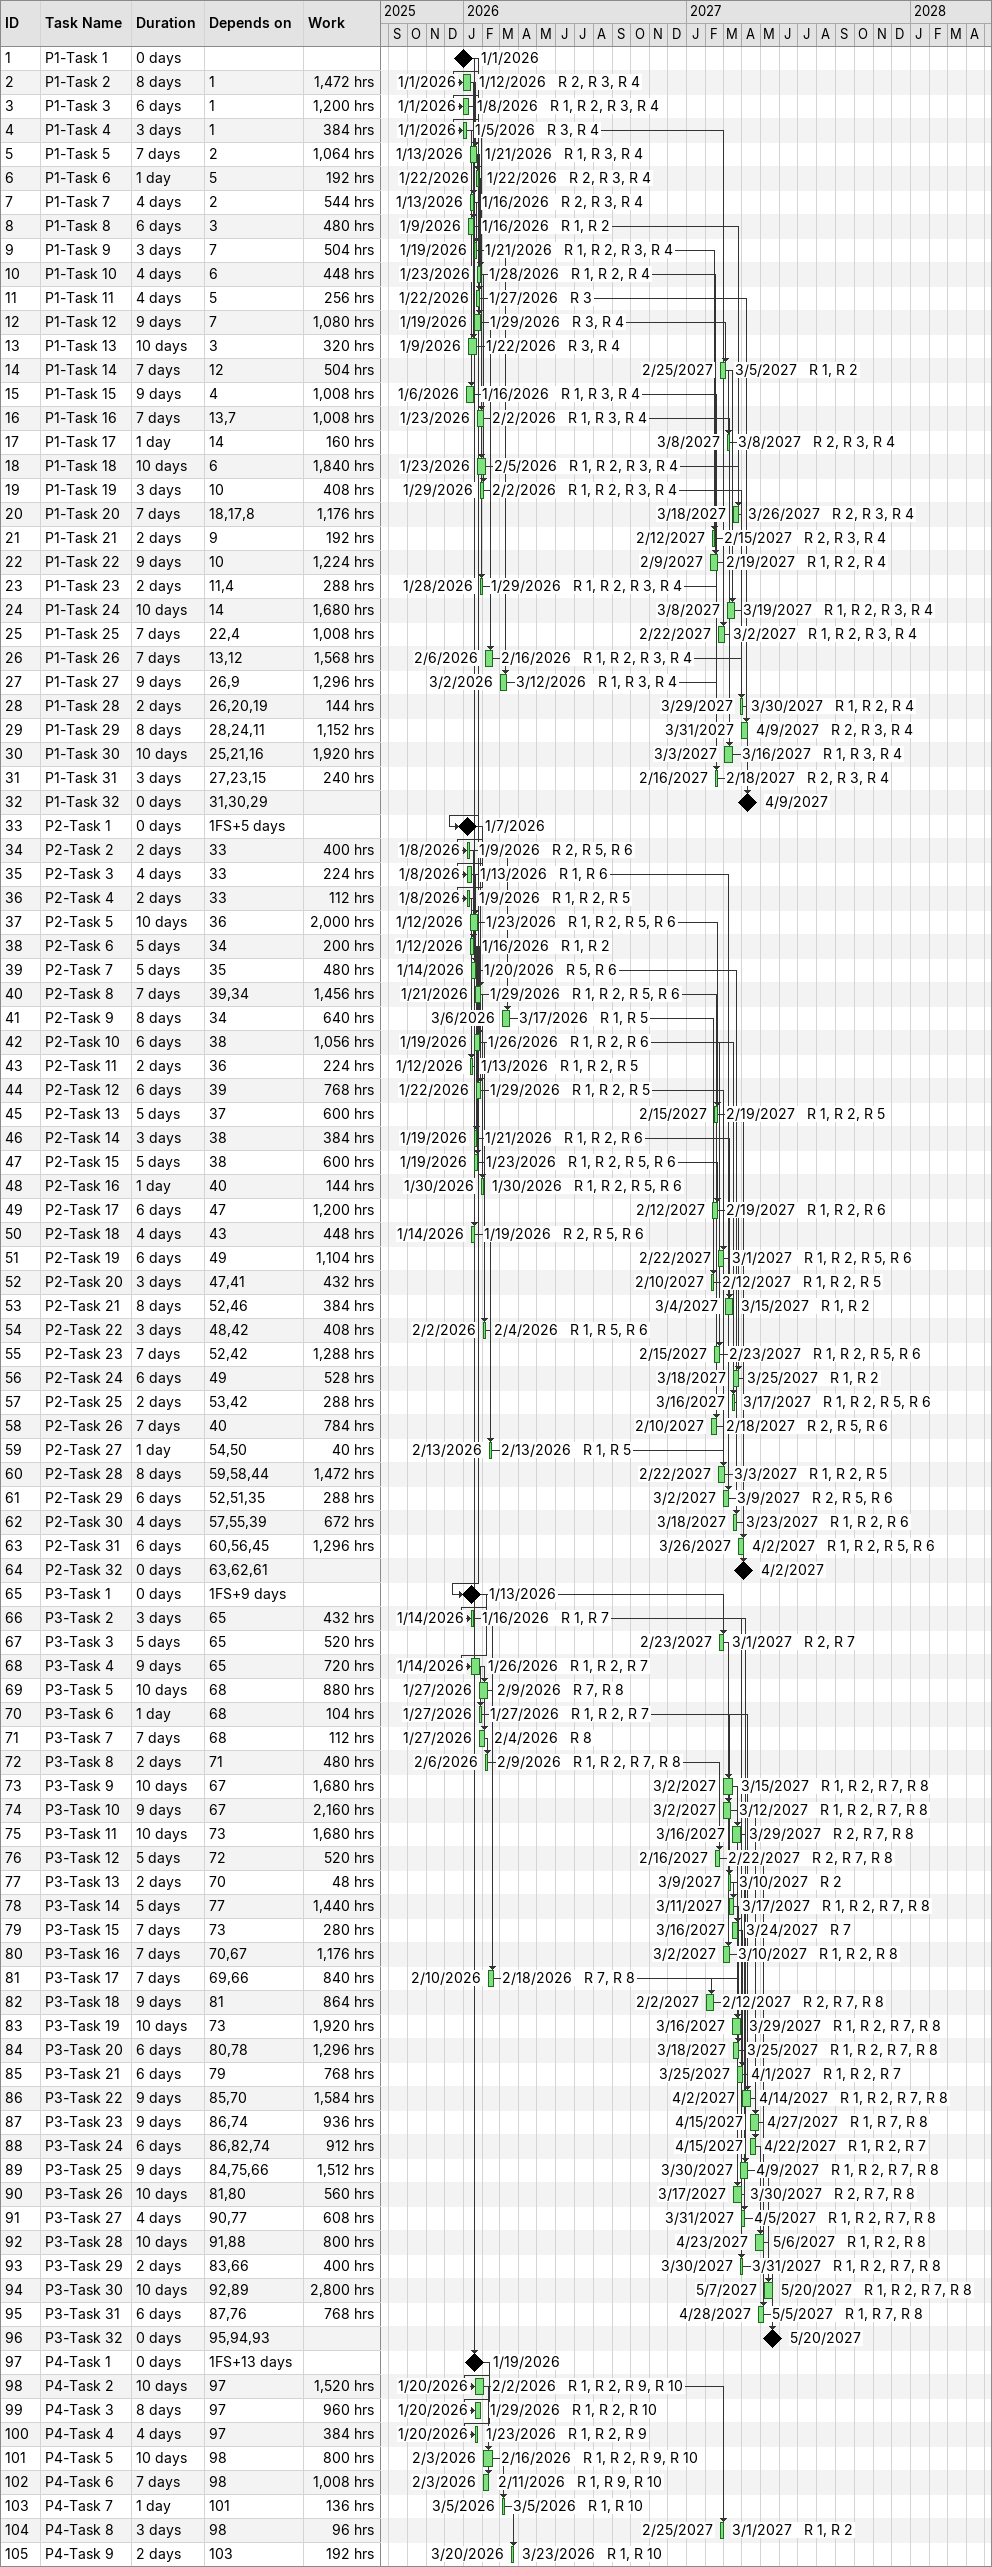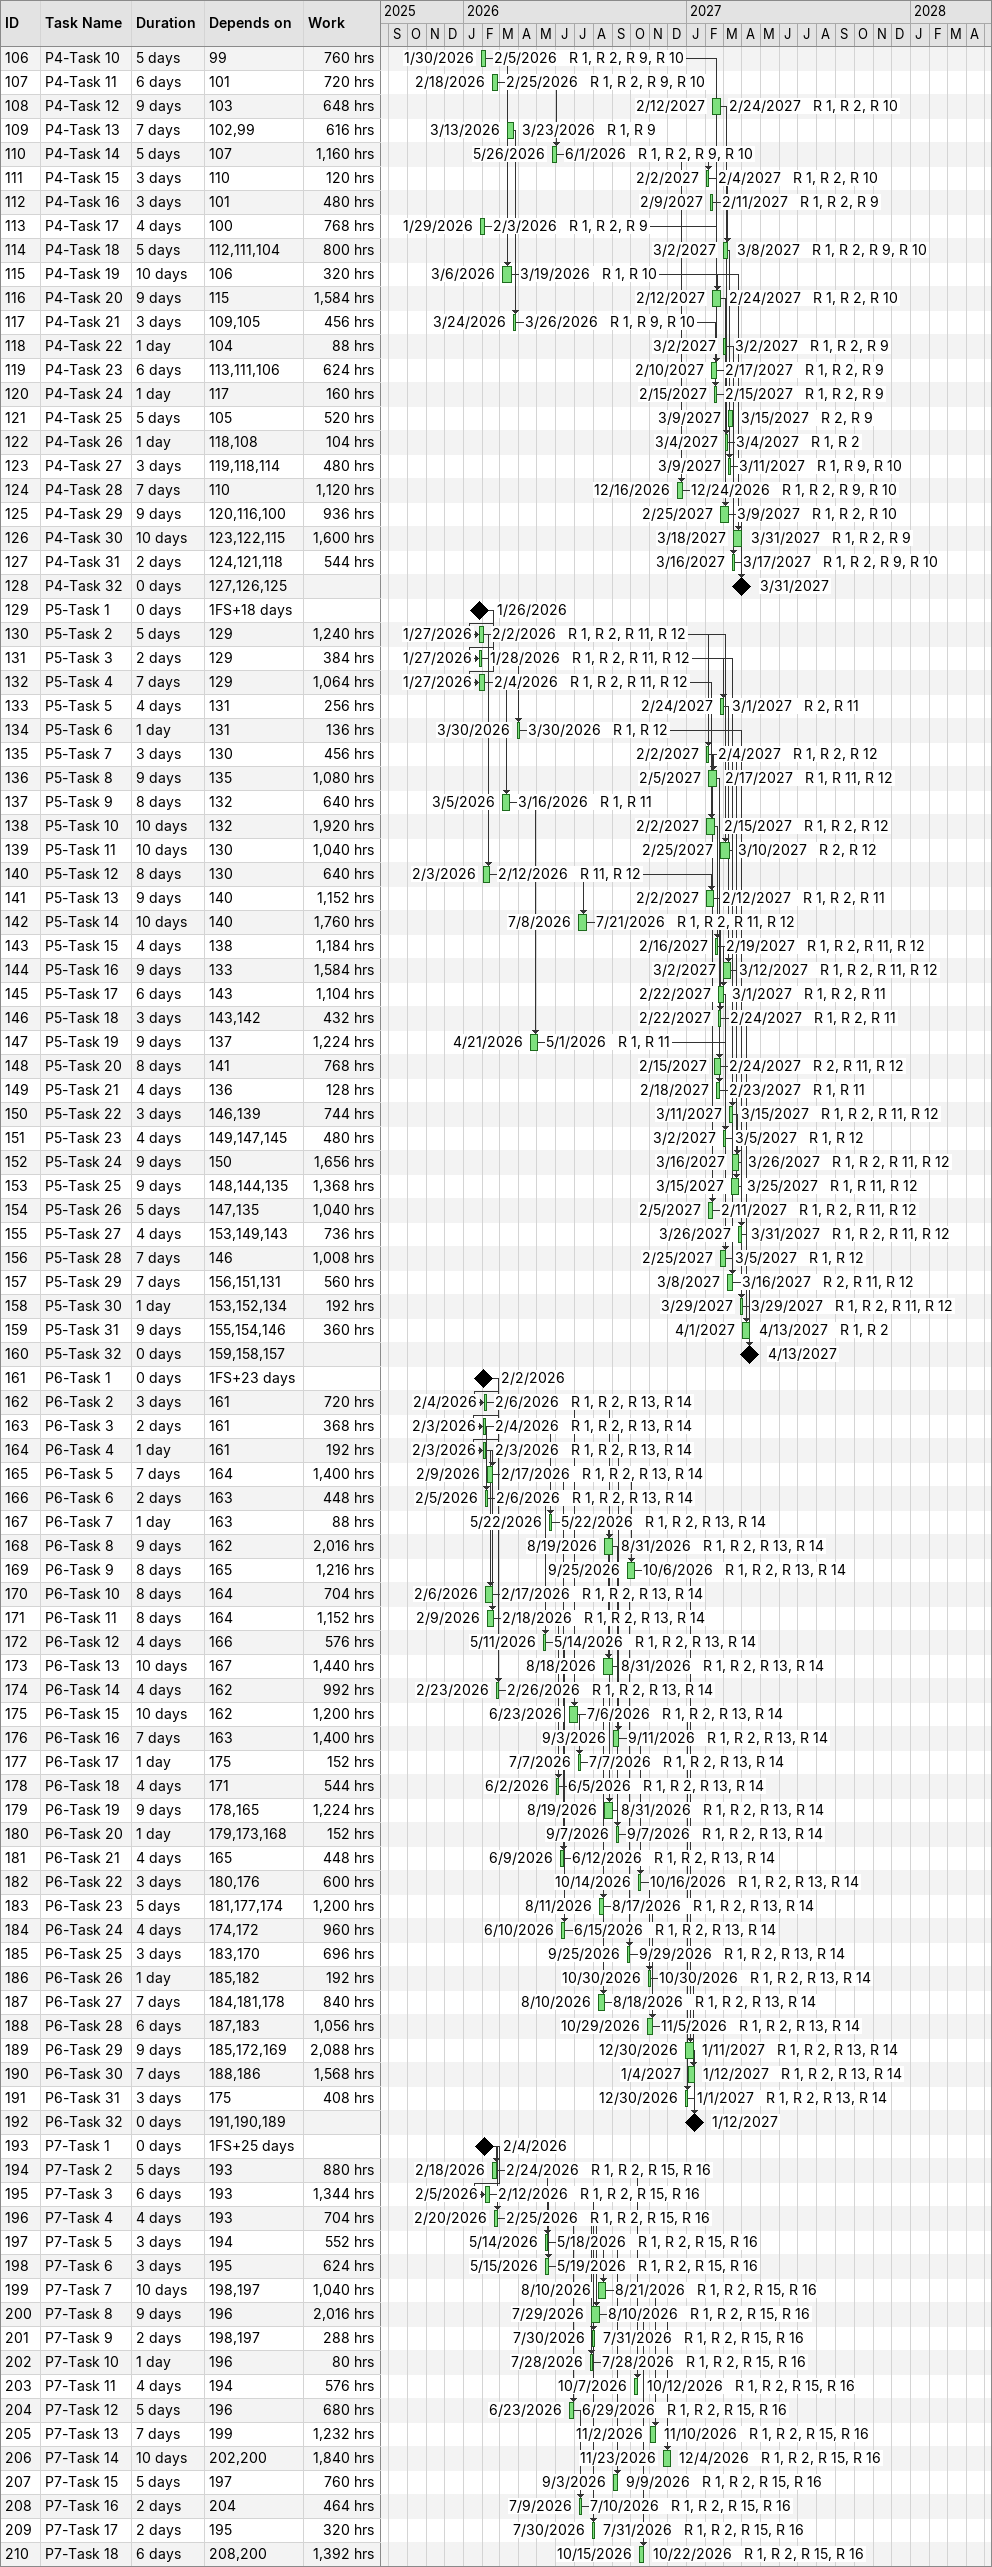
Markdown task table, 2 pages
| ID | Task | Duration | Start | Finish | Predecessors | Resources | Work (h) |
|---|---|---|---|---|---|---|---|
| 1 | P1-Task 1 | 0d | 2026-01-01 | 2026-01-01 |  |  |  |
| 2 | P1-Task 2 | 8d | 2026-01-01 | 2026-01-12 | 1 | R 2, R 3, R 4 | 1472 |
| 3 | P1-Task 3 | 6d | 2026-01-01 | 2026-01-08 | 1 | R 1, R 2, R 3, R 4 | 1200 |
| 4 | P1-Task 4 | 3d | 2026-01-01 | 2026-01-05 | 1 | R 3, R 4 | 384 |
| 5 | P1-Task 5 | 7d | 2026-01-13 | 2026-01-21 | 2 | R 1, R 3, R 4 | 1064 |
| 6 | P1-Task 6 | 1d | 2026-01-22 | 2026-01-22 | 5 | R 2, R 3, R 4 | 192 |
| 7 | P1-Task 7 | 4d | 2026-01-13 | 2026-01-16 | 2 | R 2, R 3, R 4 | 544 |
| 8 | P1-Task 8 | 6d | 2026-01-09 | 2026-01-16 | 3 | R 1, R 2 | 480 |
| 9 | P1-Task 9 | 3d | 2026-01-19 | 2026-01-21 | 7 | R 1, R 2, R 3, R 4 | 504 |
| 10 | P1-Task 10 | 4d | 2026-01-23 | 2026-01-28 | 6 | R 1, R 2, R 4 | 448 |
| 11 | P1-Task 11 | 4d | 2026-01-22 | 2026-01-27 | 5 | R 3 | 256 |
| 12 | P1-Task 12 | 9d | 2026-01-19 | 2026-01-29 | 7 | R 3, R 4 | 1080 |
| 13 | P1-Task 13 | 10d | 2026-01-09 | 2026-01-22 | 3 | R 3, R 4 | 320 |
| 14 | P1-Task 14 | 7d | 2027-02-25 | 2027-03-05 | 12 | R 1, R 2 | 504 |
| 15 | P1-Task 15 | 9d | 2026-01-06 | 2026-01-16 | 4 | R 1, R 3, R 4 | 1008 |
| 16 | P1-Task 16 | 7d | 2026-01-23 | 2026-02-02 | 13, 7 | R 1, R 3, R 4 | 1008 |
| 17 | P1-Task 17 | 1d | 2027-03-08 | 2027-03-08 | 14 | R 2, R 3, R 4 | 160 |
| 18 | P1-Task 18 | 10d | 2026-01-23 | 2026-02-05 | 6 | R 1, R 2, R 3, R 4 | 1840 |
| 19 | P1-Task 19 | 3d | 2026-01-29 | 2026-02-02 | 10 | R 1, R 2, R 3, R 4 | 408 |
| 20 | P1-Task 20 | 7d | 2027-03-18 | 2027-03-26 | 18, 17, 8 | R 2, R 3, R 4 | 1176 |
| 21 | P1-Task 21 | 2d | 2027-02-12 | 2027-02-15 | 9 | R 2, R 3, R 4 | 192 |
| 22 | P1-Task 22 | 9d | 2027-02-09 | 2027-02-19 | 10 | R 1, R 2, R 4 | 1224 |
| 23 | P1-Task 23 | 2d | 2026-01-28 | 2026-01-29 | 11, 4 | R 1, R 2, R 3, R 4 | 288 |
| 24 | P1-Task 24 | 10d | 2027-03-08 | 2027-03-19 | 14 | R 1, R 2, R 3, R 4 | 1680 |
| 25 | P1-Task 25 | 7d | 2027-02-22 | 2027-03-02 | 22, 4 | R 1, R 2, R 3, R 4 | 1008 |
| 26 | P1-Task 26 | 7d | 2026-02-06 | 2026-02-16 | 13, 12 | R 1, R 2, R 3, R 4 | 1568 |
| 27 | P1-Task 27 | 9d | 2026-03-02 | 2026-03-12 | 26, 9 | R 1, R 3, R 4 | 1296 |
| 28 | P1-Task 28 | 2d | 2027-03-29 | 2027-03-30 | 26, 20, 19 | R 1, R 2, R 4 | 144 |
| 29 | P1-Task 29 | 8d | 2027-03-31 | 2027-04-09 | 28, 24, 11 | R 2, R 3, R 4 | 1152 |
| 30 | P1-Task 30 | 10d | 2027-03-03 | 2027-03-16 | 25, 21, 16 | R 1, R 3, R 4 | 1920 |
| 31 | P1-Task 31 | 3d | 2027-02-16 | 2027-02-18 | 27, 23, 15 | R 2, R 3, R 4 | 240 |
| 32 | P1-Task 32 | 0d | 2027-04-09 | 2027-04-09 | 31, 30, 29 |  |  |
| 33 | P2-Task 1 | 0d | 2026-01-07 | 2026-01-07 | 1FS+5d |  |  |
| 34 | P2-Task 2 | 2d | 2026-01-08 | 2026-01-09 | 33 | R 2, R 5, R 6 | 400 |
| 35 | P2-Task 3 | 4d | 2026-01-08 | 2026-01-13 | 33 | R 1, R 6 | 224 |
| 36 | P2-Task 4 | 2d | 2026-01-08 | 2026-01-09 | 33 | R 1, R 2, R 5 | 112 |
| 37 | P2-Task 5 | 10d | 2026-01-12 | 2026-01-23 | 36 | R 1, R 2, R 5, R 6 | 2000 |
| 38 | P2-Task 6 | 5d | 2026-01-12 | 2026-01-16 | 34 | R 1, R 2 | 200 |
| 39 | P2-Task 7 | 5d | 2026-01-14 | 2026-01-20 | 35 | R 5, R 6 | 480 |
| 40 | P2-Task 8 | 7d | 2026-01-21 | 2026-01-29 | 39, 34 | R 1, R 2, R 5, R 6 | 1456 |
| 41 | P2-Task 9 | 8d | 2026-03-06 | 2026-03-17 | 34 | R 1, R 5 | 640 |
| 42 | P2-Task 10 | 6d | 2026-01-19 | 2026-01-26 | 38 | R 1, R 2, R 6 | 1056 |
| 43 | P2-Task 11 | 2d | 2026-01-12 | 2026-01-13 | 36 | R 1, R 2, R 5 | 224 |
| 44 | P2-Task 12 | 6d | 2026-01-22 | 2026-01-29 | 39 | R 1, R 2, R 5 | 768 |
| 45 | P2-Task 13 | 5d | 2027-02-15 | 2027-02-19 | 37 | R 1, R 2, R 5 | 600 |
| 46 | P2-Task 14 | 3d | 2026-01-19 | 2026-01-21 | 38 | R 1, R 2, R 6 | 384 |
| 47 | P2-Task 15 | 5d | 2026-01-19 | 2026-01-23 | 38 | R 1, R 2, R 5, R 6 | 600 |
| 48 | P2-Task 16 | 1d | 2026-01-30 | 2026-01-30 | 40 | R 1, R 2, R 5, R 6 | 144 |
| 49 | P2-Task 17 | 6d | 2027-02-12 | 2027-02-19 | 47 | R 1, R 2, R 6 | 1200 |
| 50 | P2-Task 18 | 4d | 2026-01-14 | 2026-01-19 | 43 | R 2, R 5, R 6 | 448 |
| 51 | P2-Task 19 | 6d | 2027-02-22 | 2027-03-01 | 49 | R 1, R 2, R 5, R 6 | 1104 |
| 52 | P2-Task 20 | 3d | 2027-02-10 | 2027-02-12 | 47, 41 | R 1, R 2, R 5 | 432 |
| 53 | P2-Task 21 | 8d | 2027-03-04 | 2027-03-15 | 52, 46 | R 1, R 2 | 384 |
| 54 | P2-Task 22 | 3d | 2026-02-02 | 2026-02-04 | 48, 42 | R 1, R 5, R 6 | 408 |
| 55 | P2-Task 23 | 7d | 2027-02-15 | 2027-02-23 | 52, 42 | R 1, R 2, R 5, R 6 | 1288 |
| 56 | P2-Task 24 | 6d | 2027-03-18 | 2027-03-25 | 49 | R 1, R 2 | 528 |
| 57 | P2-Task 25 | 2d | 2027-03-16 | 2027-03-17 | 53, 42 | R 1, R 2, R 5, R 6 | 288 |
| 58 | P2-Task 26 | 7d | 2027-02-10 | 2027-02-18 | 40 | R 2, R 5, R 6 | 784 |
| 59 | P2-Task 27 | 1d | 2026-02-13 | 2026-02-13 | 54, 50 | R 1, R 5 | 40 |
| 60 | P2-Task 28 | 8d | 2027-02-22 | 2027-03-03 | 59, 58, 44 | R 1, R 2, R 5 | 1472 |
| 61 | P2-Task 29 | 6d | 2027-03-02 | 2027-03-09 | 52, 51, 35 | R 2, R 5, R 6 | 288 |
| 62 | P2-Task 30 | 4d | 2027-03-18 | 2027-03-23 | 57, 55, 39 | R 1, R 2, R 6 | 672 |
| 63 | P2-Task 31 | 6d | 2027-03-26 | 2027-04-02 | 60, 56, 45 | R 1, R 2, R 5, R 6 | 1296 |
| 64 | P2-Task 32 | 0d | 2027-04-02 | 2027-04-02 | 63, 62, 61 |  |  |
| 65 | P3-Task 1 | 0d | 2026-01-13 | 2026-01-13 | 1FS+9d |  |  |
| 66 | P3-Task 2 | 3d | 2026-01-14 | 2026-01-16 | 65 | R 1, R 7 | 432 |
| 67 | P3-Task 3 | 5d | 2027-02-23 | 2027-03-01 | 65 | R 2, R 7 | 520 |
| 68 | P3-Task 4 | 9d | 2026-01-14 | 2026-01-26 | 65 | R 1, R 2, R 7 | 720 |
| 69 | P3-Task 5 | 10d | 2026-01-27 | 2026-02-09 | 68 | R 7, R 8 | 880 |
| 70 | P3-Task 6 | 1d | 2026-01-27 | 2026-01-27 | 68 | R 1, R 2, R 7 | 104 |
| 71 | P3-Task 7 | 7d | 2026-01-27 | 2026-02-04 | 68 | R 8 | 112 |
| 72 | P3-Task 8 | 2d | 2026-02-06 | 2026-02-09 | 71 | R 1, R 2, R 7, R 8 | 480 |
| 73 | P3-Task 9 | 10d | 2027-03-02 | 2027-03-15 | 67 | R 1, R 2, R 7, R 8 | 1680 |
| 74 | P3-Task 10 | 9d | 2027-03-02 | 2027-03-12 | 67 | R 1, R 2, R 7, R 8 | 2160 |
| 75 | P3-Task 11 | 10d | 2027-03-16 | 2027-03-29 | 73 | R 2, R 7, R 8 | 1680 |
| 76 | P3-Task 12 | 5d | 2027-02-16 | 2027-02-22 | 72 | R 2, R 7, R 8 | 520 |
| 77 | P3-Task 13 | 2d | 2027-03-09 | 2027-03-10 | 70 | R 2 | 48 |
| 78 | P3-Task 14 | 5d | 2027-03-11 | 2027-03-17 | 77 | R 1, R 2, R 7, R 8 | 1440 |
| 79 | P3-Task 15 | 7d | 2027-03-16 | 2027-03-24 | 73 | R 7 | 280 |
| 80 | P3-Task 16 | 7d | 2027-03-02 | 2027-03-10 | 70, 67 | R 1, R 2, R 8 | 1176 |
| 81 | P3-Task 17 | 7d | 2026-02-10 | 2026-02-18 | 69, 66 | R 7, R 8 | 840 |
| 82 | P3-Task 18 | 9d | 2027-02-02 | 2027-02-12 | 81 | R 2, R 7, R 8 | 864 |
| 83 | P3-Task 19 | 10d | 2027-03-16 | 2027-03-29 | 73 | R 1, R 2, R 7, R 8 | 1920 |
| 84 | P3-Task 20 | 6d | 2027-03-18 | 2027-03-25 | 80, 78 | R 1, R 2, R 7, R 8 | 1296 |
| 85 | P3-Task 21 | 6d | 2027-03-25 | 2027-04-01 | 79 | R 1, R 2, R 7 | 768 |
| 86 | P3-Task 22 | 9d | 2027-04-02 | 2027-04-14 | 85, 70 | R 1, R 2, R 7, R 8 | 1584 |
| 87 | P3-Task 23 | 9d | 2027-04-15 | 2027-04-27 | 86, 74 | R 1, R 7, R 8 | 936 |
| 88 | P3-Task 24 | 6d | 2027-04-15 | 2027-04-22 | 86, 82, 74 | R 1, R 2, R 7 | 912 |
| 89 | P3-Task 25 | 9d | 2027-03-30 | 2027-04-09 | 84, 75, 66 | R 1, R 2, R 7, R 8 | 1512 |
| 90 | P3-Task 26 | 10d | 2027-03-17 | 2027-03-30 | 81, 80 | R 2, R 7, R 8 | 560 |
| 91 | P3-Task 27 | 4d | 2027-03-31 | 2027-04-05 | 90, 77 | R 1, R 2, R 7, R 8 | 608 |
| 92 | P3-Task 28 | 10d | 2027-04-23 | 2027-05-06 | 91, 88 | R 1, R 2, R 8 | 800 |
| 93 | P3-Task 29 | 2d | 2027-03-30 | 2027-03-31 | 83, 66 | R 1, R 2, R 7, R 8 | 400 |
| 94 | P3-Task 30 | 10d | 2027-05-07 | 2027-05-20 | 92, 89 | R 1, R 2, R 7, R 8 | 2800 |
| 95 | P3-Task 31 | 6d | 2027-04-28 | 2027-05-05 | 87, 76 | R 1, R 7, R 8 | 768 |
| 96 | P3-Task 32 | 0d | 2027-05-20 | 2027-05-20 | 95, 94, 93 |  |  |
| 97 | P4-Task 1 | 0d | 2026-01-19 | 2026-01-19 | 1FS+13d |  |  |
| 98 | P4-Task 2 | 10d | 2026-01-20 | 2026-02-02 | 97 | R 1, R 2, R 9, R 10 | 1520 |
| 99 | P4-Task 3 | 8d | 2026-01-20 | 2026-01-29 | 97 | R 1, R 2, R 10 | 960 |
| 100 | P4-Task 4 | 4d | 2026-01-20 | 2026-01-23 | 97 | R 1, R 2, R 9 | 384 |
| 101 | P4-Task 5 | 10d | 2026-02-03 | 2026-02-16 | 98 | R 1, R 2, R 9, R 10 | 800 |
| 102 | P4-Task 6 | 7d | 2026-02-03 | 2026-02-11 | 98 | R 1, R 9, R 10 | 1008 |
| 103 | P4-Task 7 | 1d | 2026-03-05 | 2026-03-05 | 101 | R 1, R 10 | 136 |
| 104 | P4-Task 8 | 3d | 2027-02-25 | 2027-03-01 | 98 | R 1, R 2 | 96 |
| 105 | P4-Task 9 | 2d | 2026-03-20 | 2026-03-23 | 103 | R 1, R 10 | 192 |
| 106 | P4-Task 10 | 5d | 2026-01-30 | 2026-02-05 | 99 | R 1, R 2, R 9, R 10 | 760 |
| 107 | P4-Task 11 | 6d | 2026-02-18 | 2026-02-25 | 101 | R 1, R 2, R 9, R 10 | 720 |
| 108 | P4-Task 12 | 9d | 2027-02-12 | 2027-02-24 | 103 | R 1, R 2, R 10 | 648 |
| 109 | P4-Task 13 | 7d | 2026-03-13 | 2026-03-23 | 102, 99 | R 1, R 9 | 616 |
| 110 | P4-Task 14 | 5d | 2026-05-26 | 2026-06-01 | 107 | R 1, R 2, R 9, R 10 | 1160 |
| 111 | P4-Task 15 | 3d | 2027-02-02 | 2027-02-04 | 110 | R 1, R 2, R 10 | 120 |
| 112 | P4-Task 16 | 3d | 2027-02-09 | 2027-02-11 | 101 | R 1, R 2, R 9 | 480 |
| 113 | P4-Task 17 | 4d | 2026-01-29 | 2026-02-03 | 100 | R 1, R 2, R 9 | 768 |
| 114 | P4-Task 18 | 5d | 2027-03-02 | 2027-03-08 | 112, 111, 104 | R 1, R 2, R 9, R 10 | 800 |
| 115 | P4-Task 19 | 10d | 2026-03-06 | 2026-03-19 | 106 | R 1, R 10 | 320 |
| 116 | P4-Task 20 | 9d | 2027-02-12 | 2027-02-24 | 115 | R 1, R 2, R 10 | 1584 |
| 117 | P4-Task 21 | 3d | 2026-03-24 | 2026-03-26 | 109, 105 | R 1, R 9, R 10 | 456 |
| 118 | P4-Task 22 | 1d | 2027-03-02 | 2027-03-02 | 104 | R 1, R 2, R 9 | 88 |
| 119 | P4-Task 23 | 6d | 2027-02-10 | 2027-02-17 | 113, 111, 106 | R 1, R 2, R 9 | 624 |
| 120 | P4-Task 24 | 1d | 2027-02-15 | 2027-02-15 | 117 | R 1, R 2, R 9 | 160 |
| 121 | P4-Task 25 | 5d | 2027-03-09 | 2027-03-15 | 105 | R 2, R 9 | 520 |
| 122 | P4-Task 26 | 1d | 2027-03-04 | 2027-03-04 | 118, 108 | R 1, R 2 | 104 |
| 123 | P4-Task 27 | 3d | 2027-03-09 | 2027-03-11 | 119, 118, 114 | R 1, R 9, R 10 | 480 |
| 124 | P4-Task 28 | 7d | 2026-12-16 | 2026-12-24 | 110 | R 1, R 2, R 9, R 10 | 1120 |
| 125 | P4-Task 29 | 9d | 2027-02-25 | 2027-03-09 | 120, 116, 100 | R 1, R 2, R 10 | 936 |
| 126 | P4-Task 30 | 10d | 2027-03-18 | 2027-03-31 | 123, 122, 115 | R 1, R 2, R 9 | 1600 |
| 127 | P4-Task 31 | 2d | 2027-03-16 | 2027-03-17 | 124, 121, 118 | R 1, R 2, R 9, R 10 | 544 |
| 128 | P4-Task 32 | 0d | 2027-03-31 | 2027-03-31 | 127, 126, 125 |  |  |
| 129 | P5-Task 1 | 0d | 2026-01-26 | 2026-01-26 | 1FS+18d |  |  |
| 130 | P5-Task 2 | 5d | 2026-01-27 | 2026-02-02 | 129 | R 1, R 2, R 11, R 12 | 1240 |
| 131 | P5-Task 3 | 2d | 2026-01-27 | 2026-01-28 | 129 | R 1, R 2, R 11, R 12 | 384 |
| 132 | P5-Task 4 | 7d | 2026-01-27 | 2026-02-04 | 129 | R 1, R 2, R 11, R 12 | 1064 |
| 133 | P5-Task 5 | 4d | 2027-02-24 | 2027-03-01 | 131 | R 2, R 11 | 256 |
| 134 | P5-Task 6 | 1d | 2026-03-30 | 2026-03-30 | 131 | R 1, R 12 | 136 |
| 135 | P5-Task 7 | 3d | 2027-02-02 | 2027-02-04 | 130 | R 1, R 2, R 12 | 456 |
| 136 | P5-Task 8 | 9d | 2027-02-05 | 2027-02-17 | 135 | R 1, R 11, R 12 | 1080 |
| 137 | P5-Task 9 | 8d | 2026-03-05 | 2026-03-16 | 132 | R 1, R 11 | 640 |
| 138 | P5-Task 10 | 10d | 2027-02-02 | 2027-02-15 | 132 | R 1, R 2, R 12 | 1920 |
| 139 | P5-Task 11 | 10d | 2027-02-25 | 2027-03-10 | 130 | R 2, R 12 | 1040 |
| 140 | P5-Task 12 | 8d | 2026-02-03 | 2026-02-12 | 130 | R 11, R 12 | 640 |
| 141 | P5-Task 13 | 9d | 2027-02-02 | 2027-02-12 | 140 | R 1, R 2, R 11 | 1152 |
| 142 | P5-Task 14 | 10d | 2026-07-08 | 2026-07-21 | 140 | R 1, R 2, R 11, R 12 | 1760 |
| 143 | P5-Task 15 | 4d | 2027-02-16 | 2027-02-19 | 138 | R 1, R 2, R 11, R 12 | 1184 |
| 144 | P5-Task 16 | 9d | 2027-03-02 | 2027-03-12 | 133 | R 1, R 2, R 11, R 12 | 1584 |
| 145 | P5-Task 17 | 6d | 2027-02-22 | 2027-03-01 | 143 | R 1, R 2, R 11 | 1104 |
| 146 | P5-Task 18 | 3d | 2027-02-22 | 2027-02-24 | 143, 142 | R 1, R 2, R 11 | 432 |
| 147 | P5-Task 19 | 9d | 2026-04-21 | 2026-05-01 | 137 | R 1, R 11 | 1224 |
| 148 | P5-Task 20 | 8d | 2027-02-15 | 2027-02-24 | 141 | R 2, R 11, R 12 | 768 |
| 149 | P5-Task 21 | 4d | 2027-02-18 | 2027-02-23 | 136 | R 1, R 11 | 128 |
| 150 | P5-Task 22 | 3d | 2027-03-11 | 2027-03-15 | 146, 139 | R 1, R 2, R 11, R 12 | 744 |
| 151 | P5-Task 23 | 4d | 2027-03-02 | 2027-03-05 | 149, 147, 145 | R 1, R 12 | 480 |
| 152 | P5-Task 24 | 9d | 2027-03-16 | 2027-03-26 | 150 | R 1, R 2, R 11, R 12 | 1656 |
| 153 | P5-Task 25 | 9d | 2027-03-15 | 2027-03-25 | 148, 144, 135 | R 1, R 11, R 12 | 1368 |
| 154 | P5-Task 26 | 5d | 2027-02-05 | 2027-02-11 | 147, 135 | R 1, R 2, R 11, R 12 | 1040 |
| 155 | P5-Task 27 | 4d | 2027-03-26 | 2027-03-31 | 153, 149, 143 | R 1, R 2, R 11, R 12 | 736 |
| 156 | P5-Task 28 | 7d | 2027-02-25 | 2027-03-05 | 146 | R 1, R 12 | 1008 |
| 157 | P5-Task 29 | 7d | 2027-03-08 | 2027-03-16 | 156, 151, 131 | R 2, R 11, R 12 | 560 |
| 158 | P5-Task 30 | 1d | 2027-03-29 | 2027-03-29 | 153, 152, 134 | R 1, R 2, R 11, R 12 | 192 |
| 159 | P5-Task 31 | 9d | 2027-04-01 | 2027-04-13 | 155, 154, 146 | R 1, R 2 | 360 |
| 160 | P5-Task 32 | 0d | 2027-04-13 | 2027-04-13 | 159, 158, 157 |  |  |
| 161 | P6-Task 1 | 0d | 2026-02-02 | 2026-02-02 | 1FS+23d |  |  |
| 162 | P6-Task 2 | 3d | 2026-02-04 | 2026-02-06 | 161 | R 1, R 2, R 13, R 14 | 720 |
| 163 | P6-Task 3 | 2d | 2026-02-03 | 2026-02-04 | 161 | R 1, R 2, R 13, R 14 | 368 |
| 164 | P6-Task 4 | 1d | 2026-02-03 | 2026-02-03 | 161 | R 1, R 2, R 13, R 14 | 192 |
| 165 | P6-Task 5 | 7d | 2026-02-09 | 2026-02-17 | 164 | R 1, R 2, R 13, R 14 | 1400 |
| 166 | P6-Task 6 | 2d | 2026-02-05 | 2026-02-06 | 163 | R 1, R 2, R 13, R 14 | 448 |
| 167 | P6-Task 7 | 1d | 2026-05-22 | 2026-05-22 | 163 | R 1, R 2, R 13, R 14 | 88 |
| 168 | P6-Task 8 | 9d | 2026-08-19 | 2026-08-31 | 162 | R 1, R 2, R 13, R 14 | 2016 |
| 169 | P6-Task 9 | 8d | 2026-09-25 | 2026-10-06 | 165 | R 1, R 2, R 13, R 14 | 1216 |
| 170 | P6-Task 10 | 8d | 2026-02-06 | 2026-02-17 | 164 | R 1, R 2, R 13, R 14 | 704 |
| 171 | P6-Task 11 | 8d | 2026-02-09 | 2026-02-18 | 164 | R 1, R 2, R 13, R 14 | 1152 |
| 172 | P6-Task 12 | 4d | 2026-05-11 | 2026-05-14 | 166 | R 1, R 2, R 13, R 14 | 576 |
| 173 | P6-Task 13 | 10d | 2026-08-18 | 2026-08-31 | 167 | R 1, R 2, R 13, R 14 | 1440 |
| 174 | P6-Task 14 | 4d | 2026-02-23 | 2026-02-26 | 162 | R 1, R 2, R 13, R 14 | 992 |
| 175 | P6-Task 15 | 10d | 2026-06-23 | 2026-07-06 | 162 | R 1, R 2, R 13, R 14 | 1200 |
| 176 | P6-Task 16 | 7d | 2026-09-03 | 2026-09-11 | 163 | R 1, R 2, R 13, R 14 | 1400 |
| 177 | P6-Task 17 | 1d | 2026-07-07 | 2026-07-07 | 175 | R 1, R 2, R 13, R 14 | 152 |
| 178 | P6-Task 18 | 4d | 2026-06-02 | 2026-06-05 | 171 | R 1, R 2, R 13, R 14 | 544 |
| 179 | P6-Task 19 | 9d | 2026-08-19 | 2026-08-31 | 178, 165 | R 1, R 2, R 13, R 14 | 1224 |
| 180 | P6-Task 20 | 1d | 2026-09-07 | 2026-09-07 | 179, 173, 168 | R 1, R 2, R 13, R 14 | 152 |
| 181 | P6-Task 21 | 4d | 2026-06-09 | 2026-06-12 | 165 | R 1, R 2, R 13, R 14 | 448 |
| 182 | P6-Task 22 | 3d | 2026-10-14 | 2026-10-16 | 180, 176 | R 1, R 2, R 13, R 14 | 600 |
| 183 | P6-Task 23 | 5d | 2026-08-11 | 2026-08-17 | 181, 177, 174 | R 1, R 2, R 13, R 14 | 1200 |
| 184 | P6-Task 24 | 4d | 2026-06-10 | 2026-06-15 | 174, 172 | R 1, R 2, R 13, R 14 | 960 |
| 185 | P6-Task 25 | 3d | 2026-09-25 | 2026-09-29 | 183, 170 | R 1, R 2, R 13, R 14 | 696 |
| 186 | P6-Task 26 | 1d | 2026-10-30 | 2026-10-30 | 185, 182 | R 1, R 2, R 13, R 14 | 192 |
| 187 | P6-Task 27 | 7d | 2026-08-10 | 2026-08-18 | 184, 181, 178 | R 1, R 2, R 13, R 14 | 840 |
| 188 | P6-Task 28 | 6d | 2026-10-29 | 2026-11-05 | 187, 183 | R 1, R 2, R 13, R 14 | 1056 |
| 189 | P6-Task 29 | 9d | 2026-12-30 | 2027-01-11 | 185, 172, 169 | R 1, R 2, R 13, R 14 | 2088 |
| 190 | P6-Task 30 | 7d | 2027-01-04 | 2027-01-12 | 188, 186 | R 1, R 2, R 13, R 14 | 1568 |
| 191 | P6-Task 31 | 3d | 2026-12-30 | 2027-01-01 | 175 | R 1, R 2, R 13, R 14 | 408 |
| 192 | P6-Task 32 | 0d | 2027-01-12 | 2027-01-12 | 191, 190, 189 |  |  |
| 193 | P7-Task 1 | 0d | 2026-02-04 | 2026-02-04 | 1FS+25d |  |  |
| 194 | P7-Task 2 | 5d | 2026-02-18 | 2026-02-24 | 193 | R 1, R 2, R 15, R 16 | 880 |
| 195 | P7-Task 3 | 6d | 2026-02-05 | 2026-02-12 | 193 | R 1, R 2, R 15, R 16 | 1344 |
| 196 | P7-Task 4 | 4d | 2026-02-20 | 2026-02-25 | 193 | R 1, R 2, R 15, R 16 | 704 |
| 197 | P7-Task 5 | 3d | 2026-05-14 | 2026-05-18 | 194 | R 1, R 2, R 15, R 16 | 552 |
| 198 | P7-Task 6 | 3d | 2026-05-15 | 2026-05-19 | 195 | R 1, R 2, R 15, R 16 | 624 |
| 199 | P7-Task 7 | 10d | 2026-08-10 | 2026-08-21 | 198, 197 | R 1, R 2, R 15, R 16 | 1040 |
| 200 | P7-Task 8 | 9d | 2026-07-29 | 2026-08-10 | 196 | R 1, R 2, R 15, R 16 | 2016 |
| 201 | P7-Task 9 | 2d | 2026-07-30 | 2026-07-31 | 198, 197 | R 1, R 2, R 15, R 16 | 288 |
| 202 | P7-Task 10 | 1d | 2026-07-28 | 2026-07-28 | 196 | R 1, R 2, R 15, R 16 | 80 |
| 203 | P7-Task 11 | 4d | 2026-10-07 | 2026-10-12 | 194 | R 1, R 2, R 15, R 16 | 576 |
| 204 | P7-Task 12 | 5d | 2026-06-23 | 2026-06-29 | 196 | R 1, R 2, R 15, R 16 | 680 |
| 205 | P7-Task 13 | 7d | 2026-11-02 | 2026-11-10 | 199 | R 1, R 2, R 15, R 16 | 1232 |
| 206 | P7-Task 14 | 10d | 2026-11-23 | 2026-12-04 | 202, 200 | R 1, R 2, R 15, R 16 | 1840 |
| 207 | P7-Task 15 | 5d | 2026-09-03 | 2026-09-09 | 197 | R 1, R 2, R 15, R 16 | 760 |
| 208 | P7-Task 16 | 2d | 2026-07-09 | 2026-07-10 | 204 | R 1, R 2, R 15, R 16 | 464 |
| 209 | P7-Task 17 | 2d | 2026-07-30 | 2026-07-31 | 195 | R 1, R 2, R 15, R 16 | 320 |
| 210 | P7-Task 18 | 6d | 2026-10-15 | 2026-10-22 | 208, 200 | R 1, R 2, R 15, R 16 | 1392 |
